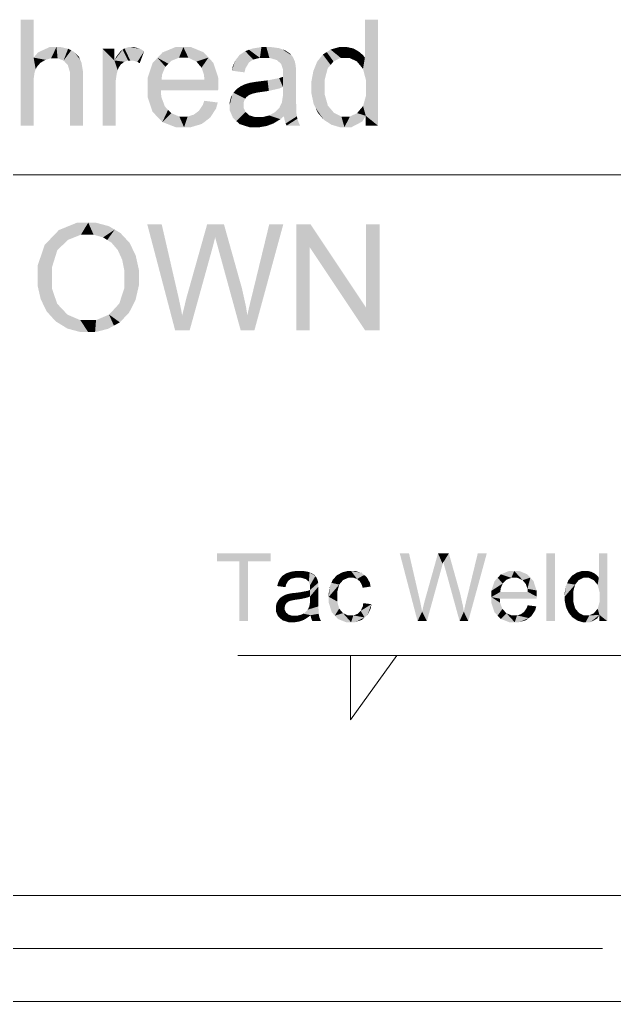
# Model space of a CAD drawing. Header units: millimetres. Extents: x 2 to 579, y 1 to 405.
# Drawn here: x 189.39 to 196.98, y 97.01 to 109.52 of the extents above; entities that cross this region are included whole.
import ezdxf

# ---------------------------------------------------------------- set-up
doc = ezdxf.new("R2010")
doc.units = ezdxf.units.MM
doc.linetypes.add('XKITLINE00', pattern=[0])
doc.layers.add('LinkedObject', color=7, linetype='Continuous', lineweight=0)

# ---------------------------------------------------------------- blocks, each defined once
blk = doc.blocks.new('*A4')
at = {"layer": 'LinkedObject'}
for points in [[(189.573, 109.521), (189.407, 108.171), (189.407, 109.521)], [(189.573, 109.037), (189.407, 108.171), (189.573, 109.521)], [(193.964, 109.521), (193.798, 109.037), (193.798, 109.521)], [(193.964, 109.521), (193.813, 108.746), (193.798, 109.037)], [(193.813, 108.746), (193.964, 109.521), (193.964, 108.171)], [(189.776, 109.171), (189.573, 109.037), (189.63, 109.104)], [(189.865, 109.171), (189.573, 109.037), (189.776, 109.171)], [(189.794, 109.028), (189.573, 109.037), (189.865, 109.171)], [(189.794, 109.028), (189.865, 109.171), (189.83, 109.028)], [(189.83, 109.028), (189.865, 109.171), (189.879, 109.028)], [(189.865, 109.171), (189.955, 109), (189.879, 109.028)], [(189.919, 109.171), (189.955, 109), (189.865, 109.171)], [(190.013, 109.15), (189.955, 109), (189.919, 109.171)], [(190.053, 109.129), (189.955, 109), (190.013, 109.15)], [(190.053, 109.129), (189.982, 108.972), (189.955, 109)], [(190.093, 109.107), (189.982, 108.972), (190.053, 109.129)], [(190.453, 109.15), (190.603, 109.001), (190.453, 108.171)], [(190.603, 109.001), (190.453, 109.15), (190.603, 109.15)], [(190.708, 109.138), (190.603, 109.001), (190.684, 109.122)], [(190.778, 109), (190.603, 109.001), (190.708, 109.138)], [(190.684, 109.122), (190.603, 109.001), (190.631, 109.053)], [(190.732, 109.155), (190.805, 109), (190.708, 109.138)], [(190.708, 109.138), (190.805, 109), (190.778, 109)], [(190.785, 109.171), (190.805, 109), (190.732, 109.155)], [(190.814, 109.171), (190.805, 109), (190.785, 109.171)], [(190.814, 109.171), (190.835, 109), (190.805, 109)], [(190.94, 109.145), (190.814, 109.171), (190.855, 109.171)], [(190.983, 109.118), (190.814, 109.171), (190.94, 109.145)], [(190.896, 108.983), (190.814, 109.171), (190.983, 109.118)], [(190.835, 109), (190.814, 109.171), (190.896, 108.983)], [(190.896, 108.983), (190.983, 109.118), (190.926, 108.965)], [(191.382, 109.171), (191.153, 109.035), (191.217, 109.103)], [(191.483, 109.171), (191.153, 109.035), (191.382, 109.171)], [(191.427, 109.035), (191.153, 109.035), (191.483, 109.171)], [(191.427, 109.035), (191.483, 109.171), (191.484, 109.035)], [(191.483, 109.171), (191.547, 109.035), (191.484, 109.035)], [(191.741, 109.105), (191.483, 109.171), (191.581, 109.171)], [(191.803, 109.038), (191.483, 109.171), (191.741, 109.105)], [(191.649, 108.987), (191.483, 109.171), (191.803, 109.038)], [(191.547, 109.035), (191.483, 109.171), (191.649, 108.987)], [(192.272, 109.12), (192.373, 109.013), (192.199, 109.07)], [(192.32, 109.137), (192.373, 109.013), (192.272, 109.12)], [(192.479, 109.171), (192.32, 109.137), (192.368, 109.154)], [(192.459, 109.034), (192.32, 109.137), (192.479, 109.171)], [(192.373, 109.013), (192.32, 109.137), (192.459, 109.034)], [(192.459, 109.034), (192.479, 109.171), (192.518, 109.034)], [(192.518, 109.034), (192.479, 109.171), (192.58, 109.034)], [(192.542, 109.171), (192.58, 109.034), (192.479, 109.171)], [(192.707, 109.157), (192.542, 109.171), (192.605, 109.171)], [(192.746, 109.142), (192.542, 109.171), (192.707, 109.157)], [(192.675, 109.006), (192.542, 109.171), (192.746, 109.142)], [(192.58, 109.034), (192.542, 109.171), (192.675, 109.006)], [(192.675, 109.006), (192.746, 109.142), (192.706, 108.978)], [(192.706, 108.978), (192.746, 109.142), (192.73, 108.957)], [(192.746, 109.142), (192.753, 108.886), (192.73, 108.957)], [(192.861, 109.068), (192.753, 108.886), (192.746, 109.142)], [(192.842, 109.09), (192.746, 109.142), (192.785, 109.127)], [(192.861, 109.068), (192.746, 109.142), (192.842, 109.09)], [(193.398, 108.989), (193.262, 109.076), (193.311, 109.108)], [(193.36, 109.14), (193.49, 109.034), (193.311, 109.108)], [(193.311, 109.108), (193.49, 109.034), (193.398, 108.989)], [(193.469, 109.171), (193.49, 109.034), (193.36, 109.14)], [(193.529, 109.171), (193.49, 109.034), (193.469, 109.171)], [(193.49, 109.034), (193.529, 109.171), (193.545, 109.034)], [(193.529, 109.171), (193.602, 109.034), (193.545, 109.034)], [(193.573, 109.171), (193.602, 109.034), (193.529, 109.171)], [(193.652, 109.153), (193.602, 109.034), (193.573, 109.171)], [(193.686, 109.134), (193.602, 109.034), (193.652, 109.153)], [(193.686, 109.134), (193.697, 108.987), (193.602, 109.034)], [(193.72, 109.115), (193.697, 108.987), (193.686, 109.134)], [(193.776, 109.067), (193.697, 108.987), (193.72, 109.115)], [(189.573, 108.764), (189.407, 108.171), (189.573, 109.037)], [(189.573, 108.764), (189.573, 109.037), (189.586, 108.854)], [(189.586, 108.854), (189.573, 109.037), (189.6, 108.887)], [(189.6, 108.887), (189.573, 109.037), (189.614, 108.919)], [(189.614, 108.919), (189.573, 109.037), (189.66, 108.971)], [(189.66, 108.971), (189.573, 109.037), (189.692, 108.99)], [(189.692, 108.99), (189.573, 109.037), (189.725, 109.009)], [(189.725, 109.009), (189.573, 109.037), (189.794, 109.028)], [(189.982, 108.972), (190.093, 109.107), (190.009, 108.943)], [(190.009, 108.943), (190.093, 109.107), (190.167, 109.01)], [(190.167, 109.01), (190.036, 108.853), (190.009, 108.943)], [(190.184, 108.973), (190.036, 108.853), (190.167, 109.01)], [(190.167, 109.01), (190.093, 109.107), (190.15, 109.048)], [(190.453, 108.171), (190.603, 109.001), (190.619, 108.171)], [(190.603, 109.001), (190.619, 108.683), (190.619, 108.171)], [(190.619, 108.683), (190.603, 109.001), (190.619, 108.736)], [(190.619, 108.736), (190.603, 109.001), (190.633, 108.832)], [(190.633, 108.832), (190.603, 109.001), (190.646, 108.877)], [(190.646, 108.877), (190.603, 109.001), (190.656, 108.906)], [(190.656, 108.906), (190.603, 109.001), (190.686, 108.951)], [(190.686, 108.951), (190.603, 109.001), (190.708, 108.967)], [(190.708, 108.967), (190.603, 109.001), (190.729, 108.984)], [(190.729, 108.984), (190.603, 109.001), (190.778, 109)], [(191.153, 109.035), (191.027, 108.776), (191.09, 108.967)], [(191.253, 108.921), (191.027, 108.776), (191.153, 109.035)], [(191.153, 109.035), (191.292, 108.959), (191.253, 108.921)], [(191.292, 108.959), (191.153, 109.035), (191.331, 108.997)], [(191.331, 108.997), (191.153, 109.035), (191.427, 109.035)], [(191.649, 108.987), (191.803, 109.038), (191.689, 108.939)], [(191.803, 109.038), (191.715, 108.909), (191.689, 108.939)], [(191.715, 108.909), (191.803, 109.038), (191.746, 108.816)], [(191.746, 108.816), (191.803, 109.038), (191.927, 108.783)], [(191.927, 108.783), (191.803, 109.038), (191.865, 108.971)], [(192.174, 109.038), (192.101, 108.87), (192.149, 109.006)], [(192.318, 108.973), (192.101, 108.87), (192.174, 109.038)], [(192.149, 109.006), (192.101, 108.87), (192.112, 108.922)], [(192.199, 109.07), (192.373, 109.013), (192.174, 109.038)], [(192.318, 108.973), (192.174, 109.038), (192.345, 108.993)], [(192.345, 108.993), (192.174, 109.038), (192.373, 109.013)], [(192.879, 109.046), (192.753, 108.886), (192.861, 109.068)], [(192.905, 108.989), (192.753, 108.886), (192.879, 109.046)], [(192.912, 108.955), (192.753, 108.886), (192.905, 108.989)], [(193.189, 108.985), (193.361, 108.944), (193.165, 108.925)], [(193.262, 109.076), (193.361, 108.944), (193.189, 108.985)], [(193.361, 108.944), (193.262, 109.076), (193.398, 108.989)], [(193.798, 109.037), (193.697, 108.987), (193.776, 109.067)], [(193.697, 108.987), (193.798, 109.037), (193.736, 108.94)], [(193.736, 108.94), (193.798, 109.037), (193.774, 108.893)], [(193.798, 109.037), (193.813, 108.746), (193.774, 108.893)], [(190.202, 108.863), (190.036, 108.853), (190.184, 108.973)], [(190.202, 108.791), (190.036, 108.853), (190.202, 108.863)], [(191.21, 108.818), (191.027, 108.776), (191.253, 108.921)], [(192.276, 108.901), (192.101, 108.87), (192.318, 108.973)], [(192.101, 108.87), (192.276, 108.901), (192.263, 108.849)], [(192.753, 108.809), (192.916, 108.934), (192.752, 108.792)], [(192.752, 108.792), (192.916, 108.934), (192.753, 108.663)], [(192.753, 108.886), (192.912, 108.955), (192.916, 108.934)], [(192.753, 108.886), (192.916, 108.934), (192.753, 108.835)], [(192.753, 108.835), (192.916, 108.934), (192.753, 108.831)], [(192.753, 108.831), (192.916, 108.934), (192.753, 108.809)], [(192.921, 108.857), (192.753, 108.663), (192.916, 108.934)], [(193.165, 108.925), (193.116, 108.66), (193.141, 108.866)], [(193.323, 108.899), (193.116, 108.66), (193.165, 108.925)], [(193.286, 108.756), (193.116, 108.66), (193.323, 108.899)], [(193.141, 108.866), (193.116, 108.66), (193.116, 108.733)], [(193.165, 108.925), (193.361, 108.944), (193.323, 108.899)], [(189.573, 108.706), (189.407, 108.171), (189.573, 108.764)], [(190.036, 108.853), (190.202, 108.791), (190.036, 108.791)], [(190.036, 108.171), (190.202, 108.791), (190.202, 108.171)], [(190.036, 108.791), (190.202, 108.791), (190.036, 108.171)], [(191.027, 108.776), (191.21, 108.818), (191.206, 108.754)], [(191.206, 108.754), (191.027, 108.652), (191.027, 108.776)], [(191.206, 108.754), (191.927, 108.662), (191.027, 108.652)], [(191.751, 108.754), (191.927, 108.662), (191.206, 108.754)], [(191.746, 108.816), (191.927, 108.783), (191.751, 108.754)], [(191.927, 108.662), (191.751, 108.754), (191.927, 108.783)], [(192.457, 108.735), (192.483, 108.6), (192.408, 108.729)], [(192.557, 108.747), (192.573, 108.613), (192.457, 108.735)], [(192.457, 108.735), (192.573, 108.613), (192.483, 108.6)], [(192.705, 108.776), (192.753, 108.663), (192.557, 108.747)], [(192.557, 108.747), (192.753, 108.663), (192.573, 108.613)], [(192.752, 108.792), (192.753, 108.663), (192.705, 108.776)], [(192.921, 108.802), (192.752, 108.602), (192.753, 108.663)], [(192.921, 108.581), (192.752, 108.602), (192.921, 108.802)], [(192.921, 108.802), (192.753, 108.663), (192.921, 108.857)], [(193.116, 108.66), (193.286, 108.756), (193.286, 108.659)], [(193.813, 108.746), (193.964, 108.171), (193.813, 108.646)], [(189.407, 108.171), (189.573, 108.706), (189.573, 108.171)], [(191.927, 108.655), (191.027, 108.652), (191.927, 108.662)], [(191.927, 108.633), (191.027, 108.652), (191.927, 108.655)], [(191.027, 108.652), (191.152, 108.282), (191.027, 108.533)], [(191.201, 108.538), (191.152, 108.282), (191.027, 108.652)], [(191.201, 108.538), (191.027, 108.652), (191.197, 108.618)], [(191.926, 108.618), (191.027, 108.652), (191.927, 108.633)], [(191.197, 108.618), (191.027, 108.652), (191.926, 108.618)], [(192.164, 108.638), (192.273, 108.513), (192.122, 108.59)], [(192.284, 108.531), (192.164, 108.638), (192.191, 108.656)], [(192.273, 108.513), (192.164, 108.638), (192.284, 108.531)], [(192.217, 108.674), (192.317, 108.557), (192.191, 108.656)], [(192.191, 108.656), (192.317, 108.557), (192.284, 108.531)], [(192.277, 108.701), (192.317, 108.557), (192.217, 108.674)], [(192.31, 108.71), (192.317, 108.557), (192.277, 108.701)], [(192.334, 108.717), (192.359, 108.576), (192.31, 108.71)], [(192.317, 108.557), (192.31, 108.71), (192.338, 108.567)], [(192.338, 108.567), (192.31, 108.71), (192.359, 108.576)], [(192.408, 108.729), (192.431, 108.593), (192.334, 108.717)], [(192.334, 108.717), (192.431, 108.593), (192.359, 108.576)], [(192.408, 108.729), (192.483, 108.6), (192.431, 108.593)], [(192.573, 108.613), (192.753, 108.663), (192.708, 108.644)], [(193.116, 108.66), (193.286, 108.566), (193.116, 108.585)], [(193.286, 108.566), (193.116, 108.66), (193.286, 108.659)], [(193.813, 108.646), (193.964, 108.171), (193.813, 108.555)], [(191.027, 108.533), (191.152, 108.282), (191.089, 108.348)], [(191.247, 108.414), (191.152, 108.282), (191.201, 108.538)], [(191.921, 108.465), (191.731, 108.434), (191.75, 108.487)], [(192.105, 108.561), (192.073, 108.429), (192.089, 108.531)], [(192.261, 108.495), (192.073, 108.429), (192.105, 108.561)], [(192.089, 108.531), (192.073, 108.429), (192.073, 108.465)], [(192.25, 108.456), (192.073, 108.429), (192.261, 108.495)], [(192.122, 108.59), (192.273, 108.513), (192.105, 108.561)], [(192.105, 108.561), (192.273, 108.513), (192.261, 108.495)], [(192.739, 108.464), (192.921, 108.581), (192.921, 108.466)], [(192.752, 108.547), (192.921, 108.581), (192.739, 108.464)], [(192.921, 108.581), (192.752, 108.547), (192.752, 108.602)], [(193.116, 108.585), (193.286, 108.566), (193.143, 108.452)], [(193.143, 108.452), (193.286, 108.566), (193.17, 108.394)], [(193.17, 108.394), (193.286, 108.566), (193.326, 108.425)], [(193.813, 108.555), (193.964, 108.171), (193.775, 108.419)], [(191.152, 108.282), (191.247, 108.414), (191.215, 108.216)], [(191.288, 108.371), (191.215, 108.216), (191.247, 108.414)], [(191.329, 108.329), (191.215, 108.216), (191.288, 108.371)], [(191.68, 108.358), (191.826, 108.274), (191.648, 108.334)], [(191.68, 108.358), (191.921, 108.465), (191.826, 108.274)], [(191.731, 108.434), (191.921, 108.465), (191.68, 108.358)], [(191.826, 108.274), (191.921, 108.465), (191.901, 108.39)], [(192.073, 108.429), (192.25, 108.456), (192.25, 108.434)], [(192.25, 108.401), (192.073, 108.429), (192.25, 108.434)], [(192.073, 108.429), (192.25, 108.401), (192.073, 108.368)], [(192.073, 108.368), (192.25, 108.401), (192.116, 108.268)], [(192.116, 108.268), (192.25, 108.401), (192.159, 108.228)], [(192.159, 108.228), (192.25, 108.401), (192.275, 108.345)], [(192.653, 108.342), (192.921, 108.466), (192.926, 108.319)], [(192.708, 108.399), (192.921, 108.466), (192.653, 108.342)], [(192.726, 108.436), (192.921, 108.466), (192.708, 108.399)], [(192.921, 108.466), (192.726, 108.436), (192.739, 108.464)], [(193.326, 108.425), (193.273, 108.246), (193.17, 108.394)], [(193.17, 108.394), (193.273, 108.246), (193.197, 108.336)], [(193.366, 108.379), (193.273, 108.246), (193.326, 108.425)], [(193.273, 108.246), (193.366, 108.379), (193.322, 108.214)], [(193.322, 108.214), (193.366, 108.379), (193.405, 108.332)], [(193.81, 108.295), (193.699, 108.33), (193.737, 108.375)], [(193.775, 108.419), (193.81, 108.295), (193.737, 108.375)], [(193.775, 108.419), (193.964, 108.171), (193.81, 108.295)], [(191.329, 108.329), (191.492, 108.15), (191.215, 108.216)], [(191.431, 108.286), (191.492, 108.15), (191.329, 108.329)], [(191.492, 108.286), (191.492, 108.15), (191.431, 108.286)], [(191.538, 108.286), (191.772, 108.232), (191.492, 108.15)], [(191.538, 108.286), (191.492, 108.15), (191.492, 108.286)], [(191.492, 108.15), (191.772, 108.232), (191.577, 108.15)], [(191.615, 108.31), (191.772, 108.232), (191.538, 108.286)], [(191.577, 108.15), (191.772, 108.232), (191.717, 108.191)], [(191.648, 108.334), (191.826, 108.274), (191.615, 108.31)], [(191.772, 108.232), (191.615, 108.31), (191.826, 108.274)], [(192.275, 108.345), (192.202, 108.189), (192.159, 108.228)], [(192.3, 108.323), (192.202, 108.189), (192.275, 108.345)], [(192.325, 108.301), (192.202, 108.189), (192.3, 108.323)], [(192.202, 108.189), (192.325, 108.301), (192.326, 108.15)], [(192.407, 108.15), (192.325, 108.301), (192.398, 108.279)], [(192.326, 108.15), (192.325, 108.301), (192.407, 108.15)], [(192.398, 108.279), (192.455, 108.15), (192.407, 108.15)], [(192.446, 108.279), (192.455, 108.15), (192.398, 108.279)], [(192.494, 108.279), (192.455, 108.15), (192.446, 108.279)], [(192.455, 108.15), (192.494, 108.279), (192.547, 108.166)], [(192.589, 108.182), (192.494, 108.279), (192.579, 108.3)], [(192.547, 108.166), (192.494, 108.279), (192.589, 108.182)], [(192.767, 108.291), (192.579, 108.3), (192.616, 108.321)], [(192.72, 108.252), (192.579, 108.3), (192.767, 108.291)], [(192.632, 108.198), (192.579, 108.3), (192.72, 108.252)], [(192.589, 108.182), (192.579, 108.3), (192.632, 108.198)], [(192.653, 108.342), (192.926, 108.319), (192.616, 108.321)], [(192.926, 108.319), (192.767, 108.291), (192.616, 108.321)], [(192.767, 108.291), (192.926, 108.319), (192.77, 108.257)], [(192.77, 108.257), (192.926, 108.319), (192.931, 108.289)], [(192.931, 108.289), (192.787, 108.197), (192.77, 108.257)], [(192.937, 108.258), (192.787, 108.197), (192.931, 108.289)], [(192.937, 108.258), (192.8, 108.171), (192.787, 108.197)], [(192.958, 108.199), (192.8, 108.171), (192.937, 108.258)], [(193.405, 108.332), (193.537, 108.15), (193.322, 108.214)], [(193.499, 108.286), (193.537, 108.15), (193.405, 108.332)], [(193.537, 108.15), (193.499, 108.286), (193.552, 108.286)], [(193.537, 108.15), (193.81, 108.295), (193.627, 108.15)], [(193.607, 108.286), (193.81, 108.295), (193.537, 108.15)], [(193.607, 108.286), (193.537, 108.15), (193.552, 108.286)], [(193.699, 108.33), (193.81, 108.295), (193.607, 108.286)], [(193.627, 108.15), (193.81, 108.295), (193.764, 108.222)], [(193.81, 108.295), (193.964, 108.171), (193.81, 108.171)], [(191.215, 108.216), (191.492, 108.15), (191.385, 108.15)], [(192.8, 108.171), (192.958, 108.199), (192.973, 108.171)], [(193.322, 108.214), (193.537, 108.15), (193.371, 108.182)], [(193.371, 108.182), (193.537, 108.15), (193.478, 108.15)], [(190.128, 106.934), (189.804, 106.744), (189.895, 106.839)], [(190.27, 106.934), (189.804, 106.744), (190.128, 106.934)], [(190.176, 106.78), (189.804, 106.744), (190.27, 106.934)], [(190.176, 106.78), (190.27, 106.934), (190.271, 106.78)], [(190.27, 106.934), (190.338, 106.78), (190.271, 106.78)], [(190.532, 106.889), (190.27, 106.934), (190.364, 106.934)], [(190.607, 106.845), (190.27, 106.934), (190.532, 106.889)], [(190.459, 106.746), (190.27, 106.934), (190.607, 106.845)], [(190.338, 106.78), (190.27, 106.934), (190.459, 106.746)], [(191.207, 106.911), (191.378, 105.561), (191.023, 106.911)], [(191.411, 106.026), (191.378, 105.561), (191.207, 106.911)], [(191.786, 106.911), (191.848, 106.589), (191.529, 105.999)], [(191.848, 106.589), (191.786, 106.911), (191.857, 106.622)], [(191.857, 106.622), (191.786, 106.911), (191.877, 106.701)], [(191.877, 106.701), (191.786, 106.911), (191.889, 106.748)], [(192.001, 106.911), (191.889, 106.748), (191.786, 106.911)], [(191.889, 106.748), (192.001, 106.911), (191.892, 106.733)], [(191.892, 106.733), (192.001, 106.911), (191.914, 106.654)], [(191.914, 106.654), (192.001, 106.911), (191.932, 106.589)], [(191.932, 106.589), (192.001, 106.911), (192.193, 106.227)], [(192.757, 106.911), (192.367, 106.043), (192.578, 106.911)], [(192.389, 105.561), (192.367, 106.043), (192.757, 106.911)], [(192.922, 106.911), (193.094, 106.621), (192.922, 105.561)], [(193.094, 106.621), (192.922, 106.911), (193.106, 106.911)], [(193.094, 106.621), (193.106, 106.911), (193.801, 105.561)], [(193.801, 105.561), (193.106, 106.911), (193.813, 105.851)], [(193.985, 106.911), (193.813, 105.851), (193.813, 106.911)], [(193.985, 105.561), (193.813, 105.851), (193.985, 106.911)], [(189.804, 106.744), (189.624, 106.218), (189.714, 106.649)], [(189.876, 106.585), (189.624, 106.218), (189.804, 106.744)], [(190.013, 106.715), (189.804, 106.744), (190.176, 106.78)], [(189.804, 106.744), (190.013, 106.715), (189.945, 106.65)], [(189.876, 106.585), (189.804, 106.744), (189.945, 106.65)], [(190.459, 106.746), (190.607, 106.845), (190.512, 106.713)], [(190.607, 106.845), (190.566, 106.679), (190.512, 106.713)], [(190.566, 106.679), (190.607, 106.845), (190.647, 106.584)], [(190.797, 106.676), (190.607, 106.845), (190.682, 106.8)], [(190.836, 106.596), (190.607, 106.845), (190.797, 106.676)], [(190.647, 106.584), (190.607, 106.845), (190.836, 106.596)], [(189.714, 106.649), (189.624, 106.218), (189.624, 106.386)], [(192.922, 105.561), (193.094, 106.621), (193.094, 105.561)], [(189.808, 106.368), (189.624, 106.218), (189.876, 106.585)], [(190.647, 106.584), (190.836, 106.596), (190.675, 106.522)], [(190.836, 106.596), (190.703, 106.461), (190.675, 106.522)], [(190.703, 106.461), (190.836, 106.596), (190.731, 106.317)], [(190.731, 106.317), (190.836, 106.596), (190.915, 106.335)], [(190.915, 106.335), (190.836, 106.596), (190.875, 106.516)], [(191.529, 105.999), (191.848, 106.589), (191.563, 105.561)], [(192.193, 106.227), (192.214, 105.561), (191.932, 106.589)], [(189.624, 106.218), (189.808, 106.368), (189.808, 106.215)], [(190.666, 105.903), (190.915, 106.234), (190.832, 105.867)], [(190.731, 106.104), (190.915, 106.234), (190.666, 105.903)], [(190.731, 106.235), (190.915, 106.335), (190.915, 106.234)], [(190.731, 106.317), (190.915, 106.335), (190.731, 106.235)], [(190.915, 106.234), (190.731, 106.104), (190.731, 106.235)], [(190.832, 105.867), (190.915, 106.234), (190.873, 105.948)], [(190.873, 105.948), (190.915, 106.234), (190.915, 106.131)], [(189.624, 106.218), (189.808, 106.093), (189.624, 106.129)], [(189.808, 106.093), (189.624, 106.218), (189.808, 106.215)], [(189.624, 106.129), (189.808, 106.093), (189.663, 105.961)], [(192.229, 106.1), (192.214, 105.561), (192.193, 106.227)], [(189.663, 105.961), (189.808, 106.093), (189.701, 105.881)], [(189.701, 105.881), (189.808, 106.093), (189.873, 105.901)], [(191.427, 105.956), (191.378, 105.561), (191.411, 106.026)], [(191.524, 105.983), (191.563, 105.561), (191.494, 105.858)], [(191.529, 105.999), (191.563, 105.561), (191.524, 105.983)], [(192.282, 105.862), (192.214, 105.561), (192.229, 106.1)], [(192.367, 106.043), (192.389, 105.561), (192.346, 105.96)], [(189.873, 105.901), (189.854, 105.676), (189.701, 105.881)], [(189.701, 105.881), (189.854, 105.676), (189.74, 105.802)], [(189.939, 105.831), (189.854, 105.676), (189.873, 105.901)], [(190.832, 105.867), (190.601, 105.832), (190.666, 105.903)], [(190.79, 105.786), (190.601, 105.832), (190.832, 105.867)], [(191.456, 105.818), (191.378, 105.561), (191.427, 105.956)], [(191.494, 105.858), (191.563, 105.561), (191.467, 105.75)], [(192.299, 105.75), (192.214, 105.561), (192.282, 105.862)], [(192.346, 105.96), (192.389, 105.561), (192.312, 105.814)], [(189.854, 105.676), (189.939, 105.831), (189.929, 105.63)], [(189.929, 105.63), (189.939, 105.831), (190.005, 105.761)], [(190.005, 105.761), (190.269, 105.538), (189.929, 105.63)], [(190.169, 105.691), (190.269, 105.538), (190.005, 105.761)], [(190.597, 105.621), (190.369, 105.691), (190.535, 105.762)], [(190.601, 105.832), (190.673, 105.663), (190.535, 105.762)], [(190.535, 105.762), (190.673, 105.663), (190.597, 105.621)], [(190.673, 105.663), (190.601, 105.832), (190.79, 105.786)], [(191.467, 105.75), (191.378, 105.561), (191.456, 105.818)], [(191.467, 105.75), (191.563, 105.561), (191.378, 105.561)], [(192.299, 105.75), (192.389, 105.561), (192.214, 105.561)], [(192.312, 105.814), (192.389, 105.561), (192.299, 105.75)], [(193.813, 105.851), (193.985, 105.561), (193.801, 105.561)], [(189.929, 105.63), (190.269, 105.538), (190.004, 105.584)], [(190.269, 105.538), (190.169, 105.691), (190.268, 105.691)], [(190.369, 105.691), (190.269, 105.538), (190.268, 105.691)], [(190.269, 105.538), (190.369, 105.691), (190.357, 105.538)], [(190.357, 105.538), (190.369, 105.691), (190.521, 105.58)], [(190.521, 105.58), (190.369, 105.691), (190.597, 105.621)], [(190.004, 105.584), (190.269, 105.538), (190.174, 105.538)], [(191.911, 102.719), (192.195, 102.617), (191.911, 102.617)], [(192.309, 102.617), (192.195, 102.617), (191.911, 102.719)], [(192.309, 102.617), (191.911, 102.719), (192.595, 102.719)], [(192.195, 101.855), (192.309, 102.617), (192.309, 101.855)], [(192.195, 102.617), (192.309, 102.617), (192.195, 101.855)], [(192.309, 102.617), (192.595, 102.719), (192.595, 102.617)], [(194.361, 102.719), (194.47, 101.855), (194.243, 102.719)], [(194.492, 102.152), (194.47, 101.855), (194.361, 102.719)], [(194.731, 102.719), (194.771, 102.513), (194.567, 102.135)], [(194.771, 102.513), (194.731, 102.719), (194.777, 102.534)], [(194.777, 102.534), (194.731, 102.719), (194.79, 102.584)], [(194.79, 102.584), (194.731, 102.719), (194.797, 102.614)], [(194.869, 102.719), (194.797, 102.614), (194.731, 102.719)], [(194.797, 102.614), (194.869, 102.719), (194.799, 102.605)], [(194.799, 102.605), (194.869, 102.719), (194.813, 102.554)], [(194.813, 102.554), (194.869, 102.719), (194.825, 102.513)], [(194.825, 102.513), (194.869, 102.719), (194.992, 102.281)], [(195.353, 102.719), (195.103, 102.163), (195.238, 102.719)], [(195.117, 101.855), (195.103, 102.163), (195.353, 102.719)], [(196.221, 102.719), (196.114, 101.855), (196.114, 102.719)], [(196.221, 101.855), (196.114, 101.855), (196.221, 102.719)], [(196.889, 102.719), (196.782, 102.408), (196.782, 102.719)], [(196.889, 102.719), (196.792, 102.222), (196.782, 102.408)], [(196.792, 102.222), (196.889, 102.719), (196.889, 101.855)], [(192.923, 102.495), (192.821, 102.473), (192.852, 102.484)], [(192.91, 102.407), (192.821, 102.473), (192.923, 102.495)], [(192.91, 102.407), (192.923, 102.495), (192.948, 102.407)], [(192.948, 102.407), (192.923, 102.495), (192.988, 102.407)], [(192.963, 102.495), (192.988, 102.407), (192.923, 102.495)], [(193.068, 102.485), (192.963, 102.495), (193.003, 102.495)], [(193.093, 102.476), (192.963, 102.495), (193.068, 102.485)], [(193.048, 102.389), (192.963, 102.495), (193.093, 102.476)], [(192.988, 102.407), (192.963, 102.495), (193.048, 102.389)], [(193.582, 102.495), (193.586, 102.407), (193.507, 102.476)], [(193.622, 102.495), (193.586, 102.407), (193.582, 102.495)], [(193.586, 102.407), (193.622, 102.495), (193.626, 102.407)], [(193.622, 102.495), (193.653, 102.407), (193.626, 102.407)], [(193.756, 102.469), (193.622, 102.495), (193.673, 102.495)], [(193.789, 102.443), (193.622, 102.495), (193.756, 102.469)], [(193.698, 102.392), (193.622, 102.495), (193.789, 102.443)], [(193.653, 102.407), (193.622, 102.495), (193.698, 102.392)], [(194.567, 102.135), (194.771, 102.513), (194.589, 101.855)], [(194.992, 102.281), (195.006, 101.855), (194.825, 102.513)], [(195.703, 102.495), (195.533, 102.451), (195.638, 102.495)], [(195.667, 102.407), (195.533, 102.451), (195.703, 102.495)], [(195.667, 102.407), (195.703, 102.495), (195.704, 102.407)], [(195.703, 102.495), (195.744, 102.407), (195.704, 102.407)], [(195.868, 102.452), (195.703, 102.495), (195.766, 102.495)], [(195.908, 102.409), (195.703, 102.495), (195.868, 102.452)], [(195.81, 102.377), (195.703, 102.495), (195.908, 102.409)], [(195.744, 102.407), (195.703, 102.495), (195.81, 102.377)], [(196.571, 102.495), (196.585, 102.407), (196.502, 102.474)], [(196.61, 102.495), (196.585, 102.407), (196.571, 102.495)], [(196.585, 102.407), (196.61, 102.495), (196.62, 102.407)], [(196.61, 102.495), (196.657, 102.407), (196.62, 102.407)], [(196.638, 102.495), (196.657, 102.407), (196.61, 102.495)], [(196.688, 102.483), (196.657, 102.407), (196.638, 102.495)], [(196.711, 102.471), (196.657, 102.407), (196.688, 102.483)], [(192.727, 102.41), (192.681, 102.302), (192.711, 102.389)], [(192.819, 102.368), (192.681, 102.302), (192.727, 102.41)], [(192.711, 102.389), (192.681, 102.302), (192.688, 102.335)], [(192.793, 102.321), (192.681, 102.302), (192.819, 102.368)], [(192.744, 102.43), (192.855, 102.394), (192.727, 102.41)], [(192.819, 102.368), (192.727, 102.41), (192.837, 102.381)], [(192.837, 102.381), (192.727, 102.41), (192.855, 102.394)], [(192.79, 102.462), (192.855, 102.394), (192.744, 102.43)], [(192.821, 102.473), (192.855, 102.394), (192.79, 102.462)], [(192.855, 102.394), (192.821, 102.473), (192.91, 102.407)], [(193.048, 102.389), (193.093, 102.476), (193.068, 102.371)], [(193.068, 102.371), (193.093, 102.476), (193.083, 102.358)], [(193.093, 102.476), (193.098, 102.312), (193.083, 102.358)], [(193.167, 102.428), (193.098, 102.312), (193.093, 102.476)], [(193.155, 102.443), (193.093, 102.476), (193.118, 102.466)], [(193.167, 102.428), (193.093, 102.476), (193.155, 102.443)], [(193.179, 102.414), (193.098, 102.312), (193.167, 102.428)], [(193.195, 102.378), (193.098, 102.312), (193.179, 102.414)], [(193.2, 102.356), (193.098, 102.312), (193.195, 102.378)], [(193.098, 102.312), (193.2, 102.356), (193.203, 102.343)], [(193.388, 102.381), (193.496, 102.35), (193.371, 102.343)], [(193.439, 102.438), (193.496, 102.35), (193.388, 102.381)], [(193.521, 102.379), (193.439, 102.438), (193.473, 102.457)], [(193.496, 102.35), (193.439, 102.438), (193.521, 102.379)], [(193.507, 102.476), (193.586, 102.407), (193.473, 102.457)], [(193.473, 102.457), (193.586, 102.407), (193.521, 102.379)], [(193.698, 102.392), (193.789, 102.443), (193.717, 102.376)], [(193.789, 102.443), (193.735, 102.36), (193.717, 102.376)], [(193.735, 102.36), (193.789, 102.443), (193.761, 102.312)], [(193.761, 102.312), (193.789, 102.443), (193.871, 102.296)], [(193.862, 102.344), (193.789, 102.443), (193.821, 102.417)], [(193.871, 102.296), (193.789, 102.443), (193.862, 102.344)], [(195.492, 102.408), (195.411, 102.241), (195.452, 102.364)], [(195.556, 102.334), (195.411, 102.241), (195.492, 102.408)], [(195.533, 102.451), (195.606, 102.383), (195.492, 102.408)], [(195.492, 102.408), (195.606, 102.383), (195.556, 102.334)], [(195.606, 102.383), (195.533, 102.451), (195.667, 102.407)], [(195.81, 102.377), (195.908, 102.409), (195.835, 102.346)], [(195.908, 102.409), (195.852, 102.326), (195.835, 102.346)], [(195.852, 102.326), (195.908, 102.409), (195.872, 102.267)], [(195.872, 102.267), (195.908, 102.409), (195.987, 102.246)], [(195.987, 102.246), (195.908, 102.409), (195.948, 102.367)], [(196.393, 102.375), (196.502, 102.349), (196.377, 102.337)], [(196.439, 102.434), (196.502, 102.349), (196.393, 102.375)], [(196.526, 102.378), (196.439, 102.434), (196.471, 102.454)], [(196.502, 102.349), (196.439, 102.434), (196.526, 102.378)], [(196.502, 102.474), (196.585, 102.407), (196.471, 102.454)], [(196.471, 102.454), (196.585, 102.407), (196.526, 102.378)], [(196.711, 102.471), (196.718, 102.377), (196.657, 102.407)], [(196.733, 102.459), (196.718, 102.377), (196.711, 102.471)], [(196.768, 102.428), (196.718, 102.377), (196.733, 102.459)], [(196.782, 102.408), (196.718, 102.377), (196.768, 102.428)], [(196.718, 102.377), (196.782, 102.408), (196.742, 102.347)], [(196.742, 102.347), (196.782, 102.408), (196.767, 102.317)], [(196.782, 102.408), (196.792, 102.222), (196.767, 102.317)], [(192.681, 102.302), (192.793, 102.321), (192.785, 102.288)], [(193.067, 102.241), (193.098, 102.169), (192.973, 102.223)], [(193.098, 102.252), (193.098, 102.169), (193.067, 102.241)], [(193.098, 102.312), (193.203, 102.343), (193.098, 102.28)], [(193.098, 102.28), (193.203, 102.343), (193.098, 102.277)], [(193.098, 102.277), (193.203, 102.343), (193.098, 102.263)], [(193.098, 102.263), (193.203, 102.343), (193.098, 102.252)], [(193.098, 102.252), (193.203, 102.343), (193.098, 102.169)], [(193.205, 102.294), (193.098, 102.169), (193.203, 102.343)], [(193.205, 102.258), (193.098, 102.169), (193.205, 102.294)], [(193.205, 102.258), (193.098, 102.13), (193.098, 102.169)], [(193.205, 102.117), (193.098, 102.13), (193.205, 102.258)], [(193.371, 102.343), (193.338, 102.165), (193.354, 102.305)], [(193.471, 102.321), (193.338, 102.165), (193.371, 102.343)], [(193.446, 102.23), (193.338, 102.165), (193.471, 102.321)], [(193.354, 102.305), (193.338, 102.165), (193.338, 102.216)], [(193.338, 102.165), (193.446, 102.23), (193.446, 102.168)], [(193.371, 102.343), (193.496, 102.35), (193.471, 102.321)], [(193.761, 102.312), (193.871, 102.296), (193.769, 102.28)], [(195.015, 102.199), (195.006, 101.855), (194.992, 102.281)], [(195.529, 102.269), (195.411, 102.241), (195.556, 102.334)], [(195.411, 102.241), (195.529, 102.269), (195.526, 102.228)], [(195.526, 102.228), (195.411, 102.162), (195.411, 102.241)], [(195.526, 102.228), (195.987, 102.169), (195.411, 102.162)], [(195.875, 102.228), (195.987, 102.169), (195.526, 102.228)], [(195.872, 102.267), (195.987, 102.246), (195.875, 102.228)], [(195.987, 102.169), (195.875, 102.228), (195.987, 102.246)], [(196.377, 102.337), (196.346, 102.167), (196.362, 102.299)], [(196.479, 102.32), (196.346, 102.167), (196.377, 102.337)], [(196.455, 102.229), (196.346, 102.167), (196.479, 102.32)], [(196.362, 102.299), (196.346, 102.167), (196.346, 102.214)], [(196.346, 102.167), (196.455, 102.229), (196.455, 102.167)], [(196.377, 102.337), (196.502, 102.349), (196.479, 102.32)], [(192.684, 102.104), (192.663, 102.02), (192.673, 102.085)], [(192.783, 102.062), (192.663, 102.02), (192.684, 102.104)], [(192.694, 102.123), (192.791, 102.073), (192.684, 102.104)], [(192.684, 102.104), (192.791, 102.073), (192.783, 102.062)], [(192.721, 102.153), (192.791, 102.073), (192.694, 102.123)], [(192.798, 102.085), (192.721, 102.153), (192.738, 102.165)], [(192.791, 102.073), (192.721, 102.153), (192.798, 102.085)], [(192.755, 102.176), (192.819, 102.102), (192.738, 102.165)], [(192.738, 102.165), (192.819, 102.102), (192.798, 102.085)], [(192.793, 102.194), (192.819, 102.102), (192.755, 102.176)], [(192.815, 102.2), (192.819, 102.102), (192.793, 102.194)], [(192.83, 102.204), (192.846, 102.114), (192.815, 102.2)], [(192.819, 102.102), (192.815, 102.2), (192.832, 102.108)], [(192.832, 102.108), (192.815, 102.2), (192.846, 102.114)], [(192.877, 102.212), (192.892, 102.124), (192.83, 102.204)], [(192.83, 102.204), (192.892, 102.124), (192.846, 102.114)], [(192.909, 102.215), (192.925, 102.129), (192.877, 102.212)], [(192.877, 102.212), (192.925, 102.129), (192.892, 102.124)], [(192.973, 102.223), (192.983, 102.137), (192.909, 102.215)], [(192.909, 102.215), (192.983, 102.137), (192.925, 102.129)], [(192.973, 102.223), (193.098, 102.169), (192.983, 102.137)], [(192.983, 102.137), (193.098, 102.169), (193.069, 102.157)], [(193.089, 102.042), (193.205, 102.117), (193.205, 102.043)], [(193.098, 102.095), (193.205, 102.117), (193.089, 102.042)], [(193.205, 102.117), (193.098, 102.095), (193.098, 102.13)], [(193.446, 102.105), (193.338, 102.165), (193.446, 102.168)], [(193.338, 102.165), (193.415, 101.925), (193.338, 102.087)], [(193.446, 102.105), (193.415, 101.925), (193.338, 102.165)], [(193.47, 102.014), (193.415, 101.925), (193.446, 102.105)], [(194.502, 102.107), (194.47, 101.855), (194.492, 102.152)], [(194.52, 102.019), (194.47, 101.855), (194.502, 102.107)], [(194.564, 102.124), (194.589, 101.855), (194.544, 102.044)], [(194.567, 102.135), (194.589, 101.855), (194.564, 102.124)], [(195.049, 102.047), (195.006, 101.855), (195.015, 102.199)], [(195.09, 102.11), (195.117, 101.855), (195.068, 102.016)], [(195.103, 102.163), (195.117, 101.855), (195.09, 102.11)], [(195.987, 102.164), (195.411, 102.162), (195.987, 102.169)], [(195.987, 102.15), (195.411, 102.162), (195.987, 102.164)], [(195.411, 102.162), (195.491, 101.925), (195.411, 102.086)], [(195.523, 102.089), (195.491, 101.925), (195.411, 102.162)], [(195.523, 102.089), (195.411, 102.162), (195.52, 102.141)], [(195.987, 102.141), (195.411, 102.162), (195.987, 102.15)], [(195.52, 102.141), (195.411, 102.162), (195.987, 102.141)], [(196.346, 102.167), (196.455, 102.107), (196.346, 102.119)], [(196.455, 102.107), (196.346, 102.167), (196.455, 102.167)], [(196.346, 102.119), (196.455, 102.107), (196.363, 102.034)], [(196.363, 102.034), (196.455, 102.107), (196.38, 101.997)], [(196.38, 101.997), (196.455, 102.107), (196.48, 102.017)], [(196.792, 102.222), (196.889, 101.855), (196.792, 102.158)], [(196.792, 102.158), (196.889, 101.855), (196.792, 102.1)], [(192.673, 102.085), (192.663, 102.02), (192.663, 102.043)], [(192.776, 102.037), (192.663, 102.02), (192.783, 102.062)], [(192.663, 102.02), (192.776, 102.037), (192.776, 102.023)], [(192.776, 102.001), (192.663, 102.02), (192.776, 102.023)], [(192.663, 102.02), (192.776, 102.001), (192.663, 101.981)], [(192.663, 101.981), (192.776, 102.001), (192.69, 101.916)], [(192.69, 101.916), (192.776, 102.001), (192.718, 101.891)], [(192.718, 101.891), (192.776, 102.001), (192.792, 101.966)], [(193.034, 101.964), (193.205, 102.043), (193.209, 101.949)], [(193.069, 102.001), (193.205, 102.043), (193.034, 101.964)], [(193.081, 102.024), (193.205, 102.043), (193.069, 102.001)], [(193.205, 102.043), (193.081, 102.024), (193.089, 102.042)], [(193.338, 102.087), (193.415, 101.925), (193.376, 101.967)], [(193.415, 101.925), (193.47, 102.014), (193.495, 101.985)], [(193.519, 101.957), (193.415, 101.925), (193.495, 101.985)], [(193.745, 101.986), (193.794, 101.902), (193.724, 101.966)], [(193.745, 101.986), (193.882, 102.071), (193.794, 101.902)], [(193.772, 102.045), (193.882, 102.071), (193.745, 101.986)], [(193.882, 102.071), (193.772, 102.045), (193.777, 102.084)], [(193.794, 101.902), (193.882, 102.071), (193.83, 101.932)], [(193.83, 101.932), (193.882, 102.071), (193.873, 102.017)], [(194.528, 101.975), (194.47, 101.855), (194.52, 102.019)], [(194.544, 102.044), (194.589, 101.855), (194.528, 101.975)], [(195.06, 101.975), (195.006, 101.855), (195.049, 102.047)], [(195.068, 102.016), (195.117, 101.855), (195.06, 101.975)], [(195.411, 102.086), (195.491, 101.925), (195.451, 101.968)], [(195.552, 102.01), (195.491, 101.925), (195.523, 102.089)], [(195.491, 101.925), (195.552, 102.01), (195.532, 101.883)], [(195.578, 101.983), (195.532, 101.883), (195.552, 102.01)], [(195.604, 101.955), (195.532, 101.883), (195.578, 101.983)], [(195.829, 101.974), (195.984, 102.043), (195.923, 101.92)], [(195.862, 102.023), (195.984, 102.043), (195.829, 101.974)], [(195.984, 102.043), (195.862, 102.023), (195.874, 102.057)], [(195.923, 101.92), (195.984, 102.043), (195.971, 101.995)], [(196.48, 102.017), (196.446, 101.903), (196.38, 101.997)], [(196.38, 101.997), (196.446, 101.903), (196.398, 101.96)], [(196.505, 101.987), (196.446, 101.903), (196.48, 102.017)], [(196.446, 101.903), (196.505, 101.987), (196.478, 101.882)], [(196.478, 101.882), (196.505, 101.987), (196.531, 101.958)], [(196.79, 101.934), (196.719, 101.956), (196.743, 101.985)], [(196.767, 102.013), (196.79, 101.934), (196.743, 101.985)], [(196.792, 102.1), (196.889, 101.855), (196.767, 102.013)], [(196.767, 102.013), (196.889, 101.855), (196.79, 101.934)], [(192.792, 101.966), (192.746, 101.866), (192.718, 101.891)], [(192.808, 101.952), (192.746, 101.866), (192.792, 101.966)], [(192.824, 101.938), (192.746, 101.866), (192.808, 101.952)], [(192.746, 101.866), (192.824, 101.938), (192.825, 101.841)], [(192.876, 101.841), (192.824, 101.938), (192.871, 101.924)], [(192.825, 101.841), (192.824, 101.938), (192.876, 101.841)], [(192.871, 101.924), (192.908, 101.841), (192.876, 101.841)], [(192.902, 101.924), (192.908, 101.841), (192.871, 101.924)], [(192.932, 101.924), (192.908, 101.841), (192.902, 101.924)], [(192.908, 101.841), (192.932, 101.924), (192.966, 101.851)], [(192.993, 101.861), (192.932, 101.924), (192.987, 101.937)], [(192.966, 101.851), (192.932, 101.924), (192.993, 101.861)], [(193.107, 101.931), (192.987, 101.937), (193.011, 101.95)], [(193.077, 101.907), (192.987, 101.937), (193.107, 101.931)], [(193.02, 101.871), (192.987, 101.937), (193.077, 101.907)], [(192.993, 101.861), (192.987, 101.937), (193.02, 101.871)], [(193.034, 101.964), (193.209, 101.949), (193.011, 101.95)], [(193.209, 101.949), (193.107, 101.931), (193.011, 101.95)], [(193.107, 101.931), (193.209, 101.949), (193.109, 101.909)], [(193.109, 101.909), (193.209, 101.949), (193.212, 101.93)], [(193.212, 101.93), (193.12, 101.871), (193.109, 101.909)], [(193.216, 101.91), (193.12, 101.871), (193.212, 101.93)], [(193.216, 101.91), (193.128, 101.855), (193.12, 101.871)], [(193.229, 101.873), (193.128, 101.855), (193.216, 101.91)], [(193.128, 101.855), (193.229, 101.873), (193.239, 101.855)], [(193.519, 101.957), (193.622, 101.841), (193.415, 101.925)], [(193.415, 101.925), (193.622, 101.841), (193.454, 101.883)], [(193.454, 101.883), (193.622, 101.841), (193.558, 101.841)], [(193.582, 101.928), (193.622, 101.841), (193.519, 101.957)], [(193.622, 101.841), (193.582, 101.928), (193.62, 101.928)], [(193.651, 101.928), (193.622, 101.841), (193.62, 101.928)], [(193.651, 101.928), (193.794, 101.902), (193.622, 101.841)], [(193.622, 101.841), (193.794, 101.902), (193.673, 101.841)], [(193.704, 101.947), (193.794, 101.902), (193.651, 101.928)], [(193.673, 101.841), (193.794, 101.902), (193.759, 101.871)], [(193.794, 101.902), (193.704, 101.947), (193.724, 101.966)], [(194.528, 101.975), (194.589, 101.855), (194.47, 101.855)], [(195.06, 101.975), (195.117, 101.855), (195.006, 101.855)], [(195.604, 101.955), (195.709, 101.841), (195.532, 101.883)], [(195.532, 101.883), (195.709, 101.841), (195.64, 101.841)], [(195.67, 101.928), (195.709, 101.841), (195.604, 101.955)], [(195.709, 101.928), (195.709, 101.841), (195.67, 101.928)], [(195.738, 101.928), (195.888, 101.894), (195.709, 101.841)], [(195.738, 101.928), (195.709, 101.841), (195.709, 101.928)], [(195.709, 101.841), (195.888, 101.894), (195.763, 101.841)], [(195.788, 101.943), (195.888, 101.894), (195.738, 101.928)], [(195.763, 101.841), (195.888, 101.894), (195.853, 101.867)], [(195.809, 101.959), (195.923, 101.92), (195.788, 101.943)], [(195.888, 101.894), (195.788, 101.943), (195.923, 101.92)], [(195.829, 101.974), (195.923, 101.92), (195.809, 101.959)], [(196.531, 101.958), (196.615, 101.841), (196.478, 101.882)], [(196.478, 101.882), (196.615, 101.841), (196.509, 101.861)], [(196.509, 101.861), (196.615, 101.841), (196.578, 101.841)], [(196.591, 101.928), (196.615, 101.841), (196.531, 101.958)], [(196.615, 101.841), (196.591, 101.928), (196.625, 101.928)], [(196.615, 101.841), (196.79, 101.934), (196.673, 101.841)], [(196.66, 101.928), (196.79, 101.934), (196.615, 101.841)], [(196.66, 101.928), (196.615, 101.841), (196.625, 101.928)], [(196.719, 101.956), (196.79, 101.934), (196.66, 101.928)], [(196.673, 101.841), (196.79, 101.934), (196.76, 101.887)], [(196.79, 101.934), (196.889, 101.855), (196.79, 101.855)]]:
    blk.add_hatch(color=7, dxfattribs=at).paths.add_polyline_path(points, flags=17)
at = {"layer": 'LinkedObject', "color": 6, "linetype": 'XKITLINE00', "lineweight": 0}
for p, q in [((198.451, 107.545), (182.575, 107.545)), ((197.173, 101.417), (192.178, 101.417)), ((183.655, 97.684), (196.828, 97.684))]:
    blk.add_line(p, q, dxfattribs=at)
at = {"layer": 'LinkedObject', "color": 4, "linetype": 'XKITLINE00', "lineweight": 0}
for q in [(194.206, 101.417), (193.615, 101.417)]:
    blk.add_line((193.615, 100.597), q, dxfattribs=at)
at = {"layer": 'LinkedObject', "color": 7, "linetype": 'XKITLINE00', "lineweight": 0}
for p, q in [((186.035, 98.358), (215.169, 98.358)), ((215.169, 97.009), (186.035, 97.009))]:
    blk.add_line(p, q, dxfattribs=at)

msp = doc.modelspace()

# ---------------------------------------------------------------- block references
at = {"lineweight": 0}
msp.add_blockref('*A4', (0, 0), dxfattribs=at)

doc.saveas('drawing.dxf')
